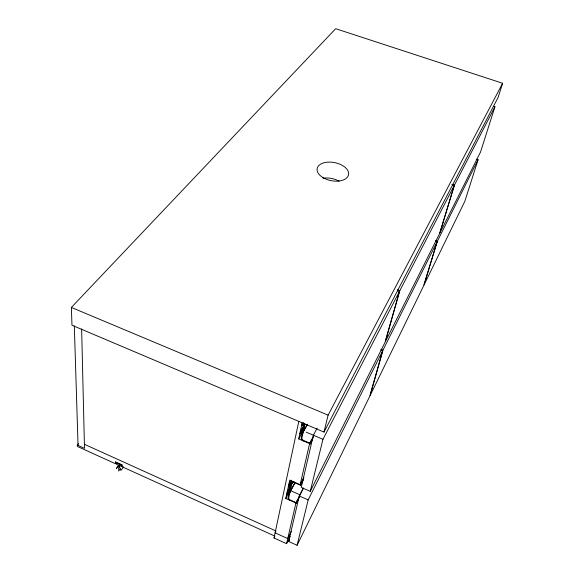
<?xml version="1.0" encoding="UTF-8"?>
<svg xmlns="http://www.w3.org/2000/svg" width="574" height="574" viewBox="0 0 574 574"><rect width="100%" height="100%" fill="white"/><g stroke="black" fill="none" stroke-linecap="round" stroke-linejoin="round"><path stroke-width="0.86" d="M115.704 461.962L115.683 463.57L116.457 463.914A4.441 2.353 35.3 0 0 121.085 466.023L121.86 466.368L121.889 464.768M116.457 463.914L116.465 462.852L121.107 464.954L121.085 466.023M290.171 536.46L286.562 543.686L274.006 537.974L298.796 421.388M286.562 543.686L295.933 502.968L285.78 498.462L289.762 480.101L300.152 484.664L303.919 477.202M300.152 484.664L309.608 443.573L298.688 438.902L302.175 422.823M295.072 482.325L288.83 494.243L287.502 493.654L287.782 492.377L290.702 486.824M289.597 484.277L288.342 486.652L288.966 486.924L291.757 480.876M307.19 424.516L302.053 433.958L300.618 433.348L300.941 431.87L303.947 426.374M302.491 423.748L301.63 425.32L302.304 425.607L303.495 422.536M294.979 482.727L288.744 494.637L288.091 497.636A2.935 1.679 29.7 0 0 290.365 500.499M288.83 494.243L290.595 486.214L292.675 482.253M291.219 480.194L288.708 484.944L290.681 485.812L291.355 482.727A2.985 1.744 29.7 0 1 294.448 482.16M307.521 424.179L301.953 434.41L301.199 437.854A3.143 1.93 29.9 0 0 303.617 441.011M302.053 433.958L304.077 424.724L302.627 424.107M304.299 423.72L304.177 424.258L302.053 423.354M304.973 424.007L301.859 438.141A2.404 1.478 29.9 0 0 303.718 440.559L310.19 443.329L310.01 444.104L309.529 443.896L312.048 439.146M297.906 499.258L295.868 503.247L296.313 503.448L299.319 497.192M296.471 502.774L290.451 500.105A2.246 1.284 29.7 0 1 288.708 497.909L291.987 483.007A2.289 1.335 29.7 0 1 294.362 482.569L300.511 485.274L303.546 478.989M381.086 350.262L382.607 350.872L369.764 396.261L297.088 545.3L288.686 541.49L299.255 495.979L303.33 488.015M323.994 432.071L328.113 415.138L502.623 83.266L335.675 28.7L71.377 307.442L71.972 325.236L323.994 432.071L498.11 97.429L502.623 83.266M297.088 545.3L308.166 499.918L382.607 350.872M317.135 428.125L313.361 435.228L301.25 487.398L310.254 491.358L322.954 439.311L399.411 291.477L397.789 290.853M399.411 291.477L385.003 342.398L310.254 491.358M437.058 241.848L383.001 350.083L370.151 395.464L423.741 285.572L437.058 241.848L435.393 241.238M454.228 185.481L399.813 290.702L385.398 341.609L439.526 233.754L454.228 185.481L451.889 184.649M478.085 159.708L437.352 241.267L424.028 284.977L464.868 201.23L478.085 159.708L476.398 159.127M494.931 106.778L454.522 184.914L439.82 233.173L480.517 152.067L494.931 106.778L493.382 106.262M288.686 541.49L289.49 539.883M291.405 531.266L287.739 538.591L275.097 532.859L275.721 531.639M295.933 502.968L303.273 488.61M296.313 503.448L298.351 499.459M300.511 485.274L302.972 480.495M274.006 537.974L274.63 536.755M285.78 498.462L288.083 494.071M290.501 485.755L287.158 492.097L287.782 492.377M290.681 485.812L292.769 481.851M290.135 487.426L286.792 493.776L288.744 494.637M287.502 493.654L290.839 487.304M288.966 486.924L289.798 485.339M309.608 443.573L313.799 435.659M310.19 443.329L313.117 437.79M310.01 444.104L312.521 439.347M298.688 438.902L301.486 433.765M304.141 424.523L300.274 431.591L300.941 431.87M303.294 427.228L299.85 433.521L301.953 434.41M300.618 433.348L304.055 427.056M302.304 425.607L303.165 424.035M118.495 465.614L116.472 468.456L119.55 464.165M123.561 466.856L120.935 470.486L119.019 465.851L120.074 464.409M120.253 468.879L118.675 471.053L118.753 465.765L119.815 464.316M274.946 536.152L122.047 466.727L122.083 464.854L115.51 461.876L115.489 463.749L77.332 446.421L77.289 445.072L78.401 443.666M452.965 184.362L454.522 184.914M435.688 240.657L437.352 241.267M397.38 289.77L399.813 290.702M380.72 349.171L383.001 350.083M71.377 307.442L328.113 415.138M306.179 432.15L322.954 439.311M300.216 484.37L300.668 484.571M289.246 485.626L290.595 486.214M291.549 491.1L300.08 494.86M299.255 495.979L308.166 499.918M84.4 444.276L276.037 531.036M77.289 445.072L84.493 448.344L81.637 328.938M74.319 325.838L78.05 445.417M323.011 178.213A15.792 9.292 11.1 0 1 339.155 181.248M322.66 177.416A16.007 9.198 11.1 0 0 348.418 175.292A16.007 9.198 11.1 0 0 327.496 162.169A16.007 9.198 11.1 0 0 322.66 177.416"/></g></svg>
